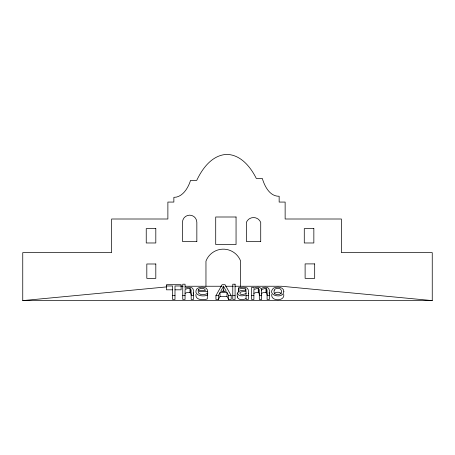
<?xml version="1.0" encoding="UTF-8"?>
<svg xmlns="http://www.w3.org/2000/svg" width="455" height="455" viewBox="0 0 455 455"><rect width="100%" height="100%" fill="white"/><g stroke="black" fill="none" stroke-linecap="round" stroke-linejoin="round"><path stroke-width="0.68" d="M271.76 294.385C270.498 301.563 285.035 301.568 283.749 294.385M195.883 294.448C195.212 300.374 203.396 300.226 207.315 298.952L207.315 293.617C204.545 294.755 198.761 295.796 198.113 291.666L207.571 291.666M246.081 298.577C243.601 299.845 239.865 300.448 237.828 298.116C235.11 290.859 240.553 290.136 246.081 290.227C245.632 287.037 240.638 288.919 238.613 289.005M237.499 297.07L237.646 296.285M218.377 299.447L218.377 295.619L220.032 292.571L226.988 292.571L228.637 295.619L228.637 299.447L231.191 299.447L231.191 295.619L225.054 284.699L222.074 284.699L215.937 295.619L215.937 299.447L218.377 299.447L220.032 296.398L220.032 292.571M223.502 286.178L220.703 291.331L226.311 291.331L223.502 286.178L223.502 290.011L222.882 291.154M274.268 293.97L274.996 292.992A3.111 1.865 0 0 1 276.919 292.264L278.608 292.264A3.088 1.854 0 0 1 280.519 292.992L281.241 293.97M261.597 289.522L264.799 288.51L266.715 289.084L267.096 290.881L267.096 299.447L269.394 299.447L269.394 290.227C269.161 286.252 263.49 286.69 261.204 288.618C259.413 286.519 256.023 286.997 253.89 288.333L253.89 287.429L251.592 287.429L251.592 299.447L253.89 299.447L253.89 289.505L257.047 288.51L258.668 288.828L259.27 289.835L259.344 299.447L261.642 299.447L261.597 289.522L261.642 290.227M253.89 293.333L256.284 292.411L258.269 292.48L258.963 292.912L259.344 294.709M246.081 293.6L242.464 294.578L240.53 294.22L239.87 293.156L240.018 292.599L241.15 291.882L246.081 291.331L246.081 293.879M185.054 293.333L186.834 292.616A3.919 2.355 0 0 1 189.377 292.377L190.753 292.952L191.191 294.783M207.315 295.119C203.072 297.189 192.812 295.335 196.759 289.027C198.744 287.116 201.77 286.963 204.346 287.418C208.259 287.941 207.861 292.611 207.571 295.494M22.75 300.601L432.25 300.601L432.25 252.622L341.369 252.622L341.369 219.003L285.137 219.003L285.137 202.071L279.154 202.071L279.154 196.27C269.667 196.423 264.668 186.26 262.302 178.445L256.319 178.445C250.483 166.814 240.502 154.404 226.306 154.399C211.928 155.4 202.412 168.367 196.736 180.356L190.548 180.356A35.251 35.251 0 0 1 185.987 189.9C183.223 193.881 178.98 197.498 173.861 197.339L173.861 202.071L167.878 202.071L167.878 219.003L111.646 219.003L111.646 252.622L22.75 252.622L22.75 300.601L166.462 286.917M166.462 285.99L172.576 285.99L172.576 299.447L174.993 299.447L174.993 285.99L181.107 285.99M181.027 286.246L183.081 286.246M185.179 286.246L222.051 286.246M225.595 286.246L233.387 286.246M234.808 286.246L281.491 286.246L432.25 300.601M172.576 289.818L166.462 289.818L166.462 284.699L181.107 284.699L181.107 289.818L174.993 289.818M172.576 295.619L174.993 295.619M182.756 295.619L185.054 295.619M191.191 295.619L193.489 295.619M215.937 295.619L218.377 295.619M228.637 295.619L231.191 295.619M232.778 295.619L235.081 295.619M246.081 295.619L248.367 295.619M251.592 295.619L253.89 295.619M259.344 295.619L261.642 295.619M267.096 295.619L269.394 295.619M220.032 296.398L226.988 296.398L228.637 299.447M189.968 288.663L189.377 288.55A3.919 2.355 0 0 0 186.834 288.788L185.054 289.505L185.054 299.447L182.756 299.447L182.756 284.204L185.054 284.204L185.054 288.333C187.579 286.747 193.165 286.314 193.489 290.301L193.489 299.447L191.191 299.447L191.1 289.903L189.968 288.663L189.968 292.491M267.096 294.709L266.715 292.912L265.487 292.377L263.274 292.599L261.597 293.356L261.642 294.055M223.502 290.011L224.127 291.154M207.184 293.088L207.571 294.749M269.093 292.656L269.394 294.055M193.204 292.798L193.489 294.129M237.499 293.242C238.42 296.814 243.561 296.148 246.081 294.749L246.081 299.447L248.367 299.447L248.367 290.017C247.509 285.894 241.599 287.452 238.613 287.606L238.613 292.195M248.276 293.134L248.367 293.845M266.42 288.828L266.42 292.656M266.021 288.652L266.021 292.48M258.668 288.828L258.668 292.656M258.269 288.652L258.269 292.48M245.837 289.181L245.837 290.461M245.541 288.919L245.541 290.836M240.655 286.246L240.655 261.119A18.558 18.558 0 0 0 205.961 261.119L205.961 286.246M238.744 289.005L238.744 291.558M226.988 292.571L226.988 296.398M190.417 288.851L190.417 292.679M283.857 291.524C283.437 299.481 266.141 295.5 273.336 288.333A5.443 3.265 0 0 1 276.458 287.27C279.404 286.826 283.857 287.844 283.857 291.524M274.268 290.142C271.863 297.126 285.535 295.34 280.519 289.164A3.088 1.854 0 0 0 278.608 288.436L276.919 288.436A3.111 1.865 0 0 0 274.996 289.164L274.268 290.142M198.454 289.699L198.113 290.608L205.336 290.608L205.114 289.647C203.618 287.628 200.063 288.021 198.454 289.699M236.054 217.001L215.715 217.001L215.715 244.523L236.054 244.523L236.054 217.001M155.809 228.62L146.237 228.62L146.237 242.976L155.809 242.976L155.809 228.62M313.848 228.62L304.276 228.62L304.276 242.976L313.848 242.976L313.848 228.62M196.844 241.48L182.483 241.48L182.483 222.336A7.178 7.178 0 0 1 189.667 215.158A7.178 7.178 0 0 1 196.844 222.336L196.844 241.48M260.721 241.48L246.36 241.48L246.36 222.336A7.775 7.775 0 0 1 260.721 222.336L260.721 241.48M314.684 263.9L305.112 263.9L305.112 278.346L314.684 278.346L314.684 263.9M155.809 263.991L146.817 263.991L146.817 278.346L155.809 278.346L155.809 263.991M235.081 284.204L232.778 284.204L232.778 299.447L235.081 299.447L235.081 284.204"/></g></svg>
